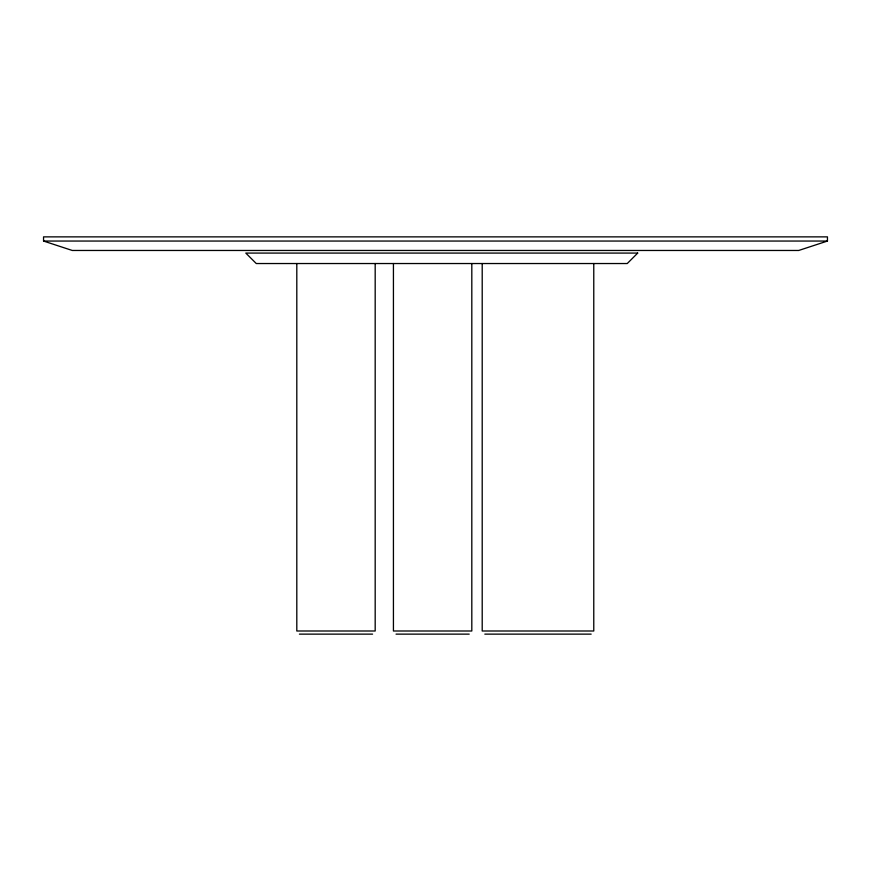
<?xml version="1.0" encoding="UTF-8"?>
<svg xmlns="http://www.w3.org/2000/svg" width="871" height="871" viewBox="0 0 871 871"><rect width="100%" height="100%" fill="white"/><g stroke="black" fill="none" stroke-linecap="round" stroke-linejoin="round"><path stroke-width="1.31" d="M827.45 241.049L798.707 250.467L72.293 250.467L43.55 241.049L43.55 236.868L827.45 236.868L827.45 241.049L43.55 241.049M299.417 634.132L372.57 634.132M396.044 634.132L469.197 634.132M484.82 634.132L591.159 634.132M593.772 263.532L593.772 630.996L482.207 630.996L482.207 263.532M471.81 263.532L471.81 630.996L393.431 630.996L393.431 263.532M375.183 263.532L375.183 630.996L296.804 630.996L296.804 263.532M637.703 253.08L627.251 263.532L256.259 263.532L245.807 253.08L637.703 253.08"/></g></svg>
